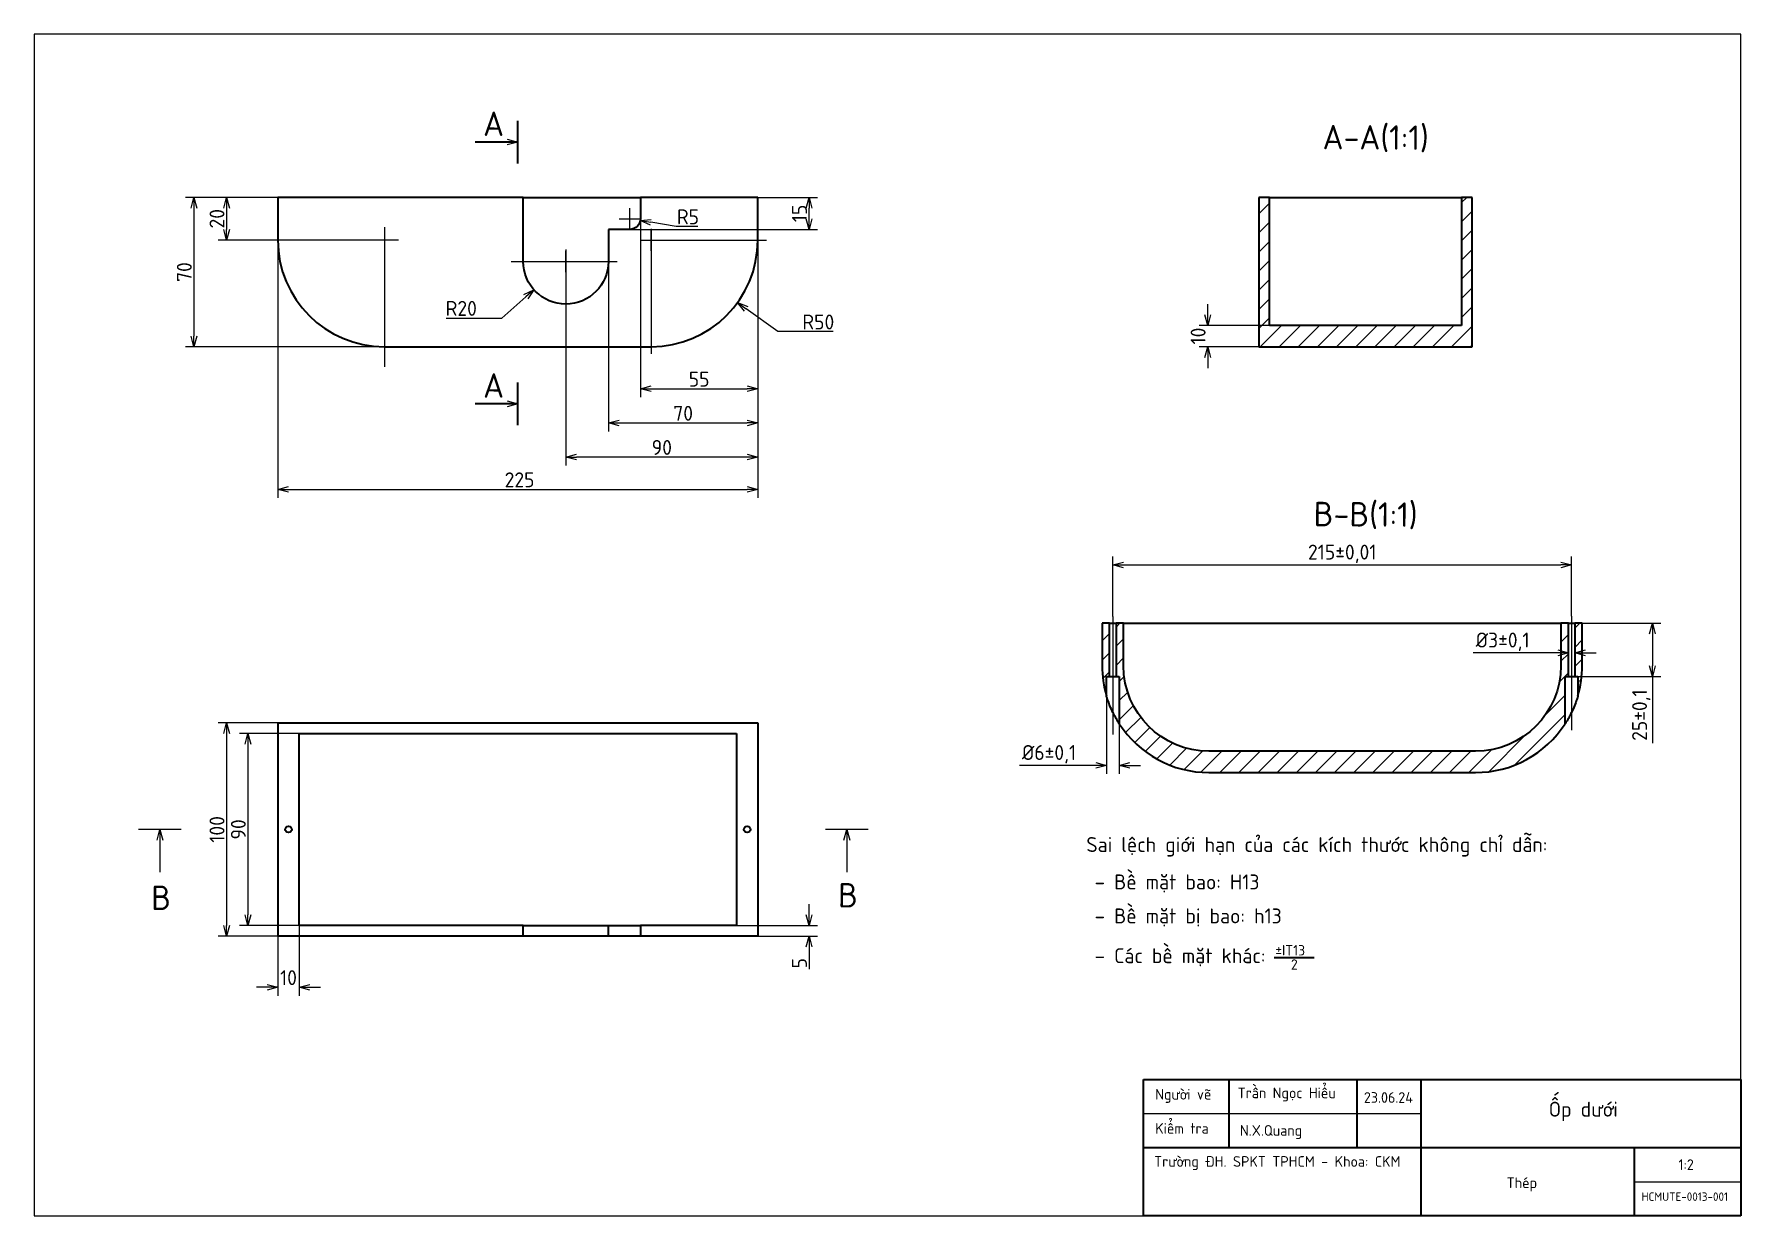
# Paper-space layout 'Sheet' of a CAD drawing. Header units: millimetres. Extents: x 10 to 410, y 10 to 287.
# The model-space entities are those that its viewports show. They can reach past a viewport. Long polylines and large blocks are cut down to what shows.
import ezdxf

# ---------------------------------------------------------------- set-up
doc = ezdxf.new("R2010")
doc.units = ezdxf.units.MM
doc.linetypes.add('Dash Dot', pattern=[7.03, 4.56, -1.14, 0.19, -1.14])
for name, color, linetype, lineweight in [('DuongTam', 7, 'Dash Dot', 13), ('NetDam', 7, 'Continuous', 35), ('Netmanh', 5, 'Continuous', 13)]:
    doc.layers.add(name, color=color, linetype=linetype, lineweight=lineweight)
doc.styles.add('Note Text (ISO)', font='tcvn+7284-2003r.ttf')
doc.dimstyles.new('Default (ISO)', dxfattribs={"dimtxt": 3.5, "dimasz": 2.5, "dimexe": 2, "dimexo": 0, "dimgap": 0.5, "dimtad": 0, "dimtih": 1, "dimtoh": 1, "dimtxsty": 'Note Text (ISO)', "dimblk": 'OPEN30', "dimblk1": 'OPEN30', "dimblk2": 'OPEN90', "dimcen": 2.5, "dimclrd": 256, "dimclre": 256, "dimclrt": 256, "dimazin": 0, "dimtfac": 1, "dimtofl": 0, "dimtmove": 0, "dimatfit": 3, "dimldrblk": 'OPEN30', "dimfxl": 1, "dimtolj": 1, "dimtzin": 0, "dimlwd": -1, "dimlwe": -1, "dimarcsym": 0})
doc.dimstyles.new('Default (ISO)$0', dxfattribs={"dimtxt": 3.5, "dimasz": 2.5, "dimexe": 2, "dimexo": 0, "dimgap": 0.5, "dimtad": 1, "dimtxsty": 'Note Text (ISO)', "dimblk": 'OPEN30', "dimblk1": 'OPEN30', "dimblk2": 'OPEN90', "dimcen": 2.5, "dimclrd": 256, "dimclre": 256, "dimclrt": 256, "dimazin": 0, "dimtfac": 1, "dimtofl": 0, "dimtmove": 0, "dimatfit": 3, "dimldrblk": 'OPEN30', "dimfxl": 1, "dimtolj": 1, "dimtzin": 0, "dimlwd": -1, "dimlwe": -1, "dimarcsym": 0})
doc.dimstyles.new('Default (ISO)$4', dxfattribs={"dimtxt": 3.5, "dimasz": 2.5, "dimexe": 2, "dimexo": 0, "dimgap": 0.5, "dimtad": 1, "dimtih": 1, "dimtoh": 1, "dimtxsty": 'Note Text (ISO)', "dimblk": 'OPEN30', "dimblk1": 'OPEN30', "dimblk2": 'OPEN90', "dimcen": 2.5, "dimclrd": 256, "dimclre": 256, "dimclrt": 256, "dimazin": 0, "dimtfac": 1, "dimtofl": 0, "dimtmove": 0, "dimatfit": 3, "dimldrblk": 'OPEN30', "dimfxl": 1, "dimtolj": 1, "dimtzin": 0, "dimlwd": -1, "dimlwe": -1, "dimarcsym": 0})

# ---------------------------------------------------------------- blocks, each defined once
blk = doc.blocks.new('_Open30')
at = {"color": 0, "linetype": 'ByBlock', "lineweight": -2}
for p, q in [((-1, 0.27), (0, 0)), ((0, 0), (-1, -0.27)), ((0, 0), (-1, 0))]:
    blk.add_line(p, q, dxfattribs=at)
blk = doc.blocks.new('*D8')
at = {"layer": 'Defpoints', "color": 0, "transparency": 16777216}
for p in [(67.11, 248.73), (179.61, 248.73), (179.61, 180.28)]:
    blk.add_point(p, dxfattribs=at)
at = {"layer": 'Netmanh', "linetype": 'Continuous', "transparency": 16777216}
for p, q in [((67.11, 248.73), (67.11, 178.28)), ((179.61, 248.73), (179.61, 178.28)), ((69.61, 180.28), (177.11, 180.28))]:
    blk.add_line(p, q, dxfattribs=at)
at = {"layer": 'Netmanh', "transparency": 16777216, "xscale": 2.5, "yscale": 2.5, "zscale": 2.5, "rotation": 180}
blk.add_blockref('_Open30', (67.11, 180.28), dxfattribs=at)
at = {"layer": 'Netmanh', "transparency": 16777216, "xscale": 2.5, "yscale": 2.5, "zscale": 2.5}
blk.add_blockref('_Open30', (179.61, 180.28), dxfattribs=at)
at = {"layer": 'Netmanh', "transparency": 16777216, "insert": (123.77, 182.53), "char_height": 3.5, "attachment_point": 5, "style": 'Note Text (ISO)'}
blk.add_mtext('\\A1;225', dxfattribs=at)
blk = doc.blocks.new('_Open90')
at = {"color": 0, "linetype": 'ByBlock', "lineweight": -2}
for p, q in [((0, 0), (-1, 0)), ((-0.5, 0.5), (0, 0)), ((0, 0), (-0.5, -0.5))]:
    blk.add_line(p, q, dxfattribs=at)
blk = doc.blocks.new('*D9')
at = {"layer": 'Defpoints', "color": 0, "transparency": 16777216}
for p in [(152.11, 248.73), (179.61, 248.73), (179.61, 203.87)]:
    blk.add_point(p, dxfattribs=at)
at = {"layer": 'Netmanh', "linetype": 'Continuous', "transparency": 16777216}
for p, q in [((152.11, 248.73), (152.11, 201.87)), ((179.61, 248.73), (179.61, 201.87)), ((154.61, 203.87), (177.11, 203.87))]:
    blk.add_line(p, q, dxfattribs=at)
at = {"layer": 'Netmanh', "transparency": 16777216, "xscale": 2.5, "yscale": 2.5, "zscale": 2.5, "rotation": 180}
blk.add_blockref('_Open30', (152.11, 203.87), dxfattribs=at)
at = {"layer": 'Netmanh', "transparency": 16777216, "xscale": 2.5, "yscale": 2.5, "zscale": 2.5}
blk.add_blockref('_Open30', (179.61, 203.87), dxfattribs=at)
at = {"layer": 'Netmanh', "transparency": 16777216, "insert": (165.86, 206.12), "char_height": 3.5, "attachment_point": 5, "style": 'Note Text (ISO)'}
blk.add_mtext('\\A1;55', dxfattribs=at)
blk = doc.blocks.new('*D10')
at = {"layer": 'Defpoints', "color": 0, "transparency": 16777216}
for p in [(179.61, 248.73), (144.61, 241.23), (179.61, 195.87)]:
    blk.add_point(p, dxfattribs=at)
at = {"layer": 'Netmanh', "linetype": 'Continuous', "transparency": 16777216}
for p, q in [((179.61, 248.73), (179.61, 193.87)), ((144.61, 241.23), (144.61, 193.87)), ((147.11, 195.87), (177.11, 195.87))]:
    blk.add_line(p, q, dxfattribs=at)
at = {"layer": 'Netmanh', "transparency": 16777216, "xscale": 2.5, "yscale": 2.5, "zscale": 2.5, "rotation": 180}
blk.add_blockref('_Open30', (144.61, 195.87), dxfattribs=at)
at = {"layer": 'Netmanh', "transparency": 16777216, "xscale": 2.5, "yscale": 2.5, "zscale": 2.5}
blk.add_blockref('_Open30', (179.61, 195.87), dxfattribs=at)
at = {"layer": 'Netmanh', "transparency": 16777216, "insert": (162.11, 198.12), "char_height": 3.5, "attachment_point": 5, "style": 'Note Text (ISO)'}
blk.add_mtext('\\A1;70', dxfattribs=at)
blk = doc.blocks.new('*D11')
at = {"layer": 'Defpoints', "color": 0, "transparency": 16777216}
for p in [(179.61, 248.73), (134.61, 233.73), (134.61, 187.87)]:
    blk.add_point(p, dxfattribs=at)
at = {"layer": 'Netmanh', "linetype": 'Continuous', "transparency": 16777216}
for p, q in [((179.61, 248.73), (179.61, 185.87)), ((134.61, 233.73), (134.61, 185.87)), ((177.11, 187.87), (137.11, 187.87))]:
    blk.add_line(p, q, dxfattribs=at)
at = {"layer": 'Netmanh', "transparency": 16777216, "xscale": 2.5, "yscale": 2.5, "zscale": 2.5, "rotation": 180}
blk.add_blockref('_Open30', (134.61, 187.87), dxfattribs=at)
at = {"layer": 'Netmanh', "transparency": 16777216, "xscale": 2.5, "yscale": 2.5, "zscale": 2.5}
blk.add_blockref('_Open30', (179.61, 187.87), dxfattribs=at)
at = {"layer": 'Netmanh', "transparency": 16777216, "insert": (157.11, 190.12), "char_height": 3.5, "attachment_point": 5, "style": 'Note Text (ISO)'}
blk.add_mtext('\\A1;90', dxfattribs=at)
blk = doc.blocks.new('*D12')
at = {"layer": 'Defpoints', "color": 0, "transparency": 16777216}
for p in [(179.61, 248.73), (191.61, 248.73), (149.61, 241.23)]:
    blk.add_point(p, dxfattribs=at)
at = {"layer": 'Netmanh', "linetype": 'Continuous', "transparency": 16777216}
for p, q in [((179.61, 248.73), (193.61, 248.73)), ((191.61, 243.73), (191.61, 246.23)), ((149.61, 241.23), (193.61, 241.23))]:
    blk.add_line(p, q, dxfattribs=at)
at = {"layer": 'Netmanh', "transparency": 16777216, "xscale": 2.5, "yscale": 2.5, "zscale": 2.5}
for p, rotation in [((191.61, 248.73), 90), ((191.61, 241.23), 270)]:
    blk.add_blockref('_Open30', p, dxfattribs=dict(at, rotation=rotation))
at = {"layer": 'Netmanh', "transparency": 16777216, "insert": (189.36, 244.98), "char_height": 3.5, "attachment_point": 5, "rotation": 90, "style": 'Note Text (ISO)'}
blk.add_mtext('\\A1;15', dxfattribs=at)
blk = doc.blocks.new('*D13')
at = {"layer": 'Defpoints', "color": 0, "transparency": 16777216}
for p in [(67.11, 248.73), (55.11, 238.73), (67.11, 238.73)]:
    blk.add_point(p, dxfattribs=at)
at = {"layer": 'Netmanh', "linetype": 'Continuous', "transparency": 16777216}
for p, q in [((67.11, 248.73), (53.11, 248.73)), ((55.11, 246.23), (55.11, 241.23)), ((67.11, 238.73), (53.11, 238.73))]:
    blk.add_line(p, q, dxfattribs=at)
at = {"layer": 'Netmanh', "transparency": 16777216, "xscale": 2.5, "yscale": 2.5, "zscale": 2.5}
for p, rotation in [((55.11, 248.73), 90), ((55.11, 238.73), 270)]:
    blk.add_blockref('_Open30', p, dxfattribs=dict(at, rotation=rotation))
at = {"layer": 'Netmanh', "transparency": 16777216, "insert": (52.86, 243.73), "char_height": 3.5, "attachment_point": 5, "rotation": 90, "style": 'Note Text (ISO)'}
blk.add_mtext('\\A1;20', dxfattribs=at)
blk = doc.blocks.new('*D14')
at = {"layer": 'Defpoints', "color": 0, "transparency": 16777216}
for p in [(67.11, 248.73), (47.45, 213.73), (92.11, 213.73)]:
    blk.add_point(p, dxfattribs=at)
at = {"layer": 'Netmanh', "linetype": 'Continuous', "transparency": 16777216}
for p, q in [((67.11, 248.73), (45.45, 248.73)), ((47.45, 246.23), (47.45, 216.23)), ((92.11, 213.73), (45.45, 213.73))]:
    blk.add_line(p, q, dxfattribs=at)
at = {"layer": 'Netmanh', "transparency": 16777216, "xscale": 2.5, "yscale": 2.5, "zscale": 2.5}
for p, rotation in [((47.45, 248.73), 90), ((47.45, 213.73), 270)]:
    blk.add_blockref('_Open30', p, dxfattribs=dict(at, rotation=rotation))
at = {"layer": 'Netmanh', "transparency": 16777216, "insert": (45.2, 231.23), "char_height": 3.5, "attachment_point": 5, "rotation": 90, "style": 'Note Text (ISO)'}
blk.add_mtext('\\A1;70', dxfattribs=at)
blk = doc.blocks.new('*D15')
at = {"layer": 'Defpoints', "color": 0, "transparency": 16777216}
for p in [(134.61, 233.73), (127.12, 227.1)]:
    blk.add_point(p, dxfattribs=at)
at = {"layer": 'Netmanh', "transparency": 16777216}
for p, q in [((134.61, 231.23), (134.61, 236.23)), ((132.11, 233.73), (137.11, 233.73))]:
    blk.add_line(p, q, dxfattribs=at)
at = {"layer": 'Netmanh', "linetype": 'Continuous', "transparency": 16777216}
for p, q in [((119.61, 220.46), (125.25, 225.45)), ((106.6, 220.46), (119.61, 220.46))]:
    blk.add_line(p, q, dxfattribs=at)
at = {"layer": 'Netmanh', "transparency": 16777216, "xscale": 2.5, "yscale": 2.5, "zscale": 2.5, "rotation": 41.51454936117801}
blk.add_blockref('_Open30', (127.12, 227.1), dxfattribs=at)
at = {"layer": 'Netmanh', "transparency": 16777216, "insert": (110.1, 222.71), "char_height": 3.5, "attachment_point": 5, "style": 'Note Text (ISO)'}
blk.add_mtext('\\A1;R20', dxfattribs=at)
blk = doc.blocks.new('*D16')
at = {"layer": 'Defpoints', "color": 0, "transparency": 16777216}
for p in [(149.61, 243.73), (152.07, 243.32)]:
    blk.add_point(p, dxfattribs=at)
at = {"layer": 'Netmanh', "transparency": 16777216}
for p, q in [((149.61, 241.23), (149.61, 246.23)), ((147.11, 243.73), (152.11, 243.73))]:
    blk.add_line(p, q, dxfattribs=at)
at = {"layer": 'Netmanh', "linetype": 'Continuous', "transparency": 16777216}
for p, q in [((160.46, 241.93), (154.54, 242.91)), ((165.51, 241.93), (160.46, 241.93))]:
    blk.add_line(p, q, dxfattribs=at)
at = {"layer": 'Netmanh', "transparency": 16777216, "xscale": 2.5, "yscale": 2.5, "zscale": 2.5, "rotation": 170.5805286544524}
blk.add_blockref('_Open30', (152.07, 243.32), dxfattribs=at)
at = {"layer": 'Netmanh', "transparency": 16777216, "insert": (163.23, 244.18), "char_height": 3.5, "attachment_point": 5, "style": 'Note Text (ISO)'}
blk.add_mtext('\\A1;R5', dxfattribs=at)
blk = doc.blocks.new('*D17')
at = {"layer": 'Defpoints', "color": 0, "transparency": 16777216}
for p in [(154.61, 238.73), (174.86, 224.08)]:
    blk.add_point(p, dxfattribs=at)
at = {"layer": 'Netmanh', "transparency": 16777216}
for p, q in [((154.61, 236.23), (154.61, 241.23)), ((152.11, 238.73), (157.11, 238.73))]:
    blk.add_line(p, q, dxfattribs=at)
at = {"layer": 'Netmanh', "linetype": 'Continuous', "transparency": 16777216}
for p, q in [((184.26, 217.28), (176.89, 222.62)), ((197.28, 217.28), (184.26, 217.28))]:
    blk.add_line(p, q, dxfattribs=at)
at = {"layer": 'Netmanh', "transparency": 16777216, "xscale": 2.5, "yscale": 2.5, "zscale": 2.5, "rotation": 144.1204281032632}
blk.add_blockref('_Open30', (174.86, 224.08), dxfattribs=at)
at = {"layer": 'Netmanh', "transparency": 16777216, "insert": (193.78, 219.53), "char_height": 3.5, "attachment_point": 5, "style": 'Note Text (ISO)'}
blk.add_mtext('\\A1;R50', dxfattribs=at)
blk = doc.blocks.new('*D18')
at = {"layer": 'Defpoints', "color": 0, "transparency": 16777216}
for p in [(299.55, 218.73), (285.05, 213.73), (297.05, 213.73)]:
    blk.add_point(p, dxfattribs=at)
at = {"layer": 'Netmanh', "linetype": 'Continuous', "transparency": 16777216}
for p, q in [((285.05, 221.23), (285.05, 223.73)), ((299.55, 218.73), (283.05, 218.73)), ((297.05, 213.73), (283.05, 213.73)), ((285.05, 211.23), (285.05, 208.73))]:
    blk.add_line(p, q, dxfattribs=at)
at = {"layer": 'Netmanh', "transparency": 16777216, "xscale": 2.5, "yscale": 2.5, "zscale": 2.5}
for p, rotation in [((285.05, 218.73), 270), ((285.05, 213.73), 90)]:
    blk.add_blockref('_Open30', p, dxfattribs=dict(at, rotation=rotation))
at = {"layer": 'Netmanh', "transparency": 16777216, "insert": (282.8, 216.23), "char_height": 3.5, "attachment_point": 5, "rotation": 90, "style": 'Note Text (ISO)'}
blk.add_mtext('\\A1;10', dxfattribs=at)
blk = doc.blocks.new('*D19')
at = {"layer": 'Defpoints', "color": 0, "transparency": 16777216}
for p in [(72.11, 123.09), (60.11, 78.09), (72.11, 78.09)]:
    blk.add_point(p, dxfattribs=at)
at = {"layer": 'Netmanh', "linetype": 'Continuous', "transparency": 16777216}
for p, q in [((72.11, 123.09), (58.11, 123.09)), ((60.11, 120.59), (60.11, 80.59)), ((72.11, 78.09), (58.11, 78.09))]:
    blk.add_line(p, q, dxfattribs=at)
at = {"layer": 'Netmanh', "transparency": 16777216, "xscale": 2.5, "yscale": 2.5, "zscale": 2.5}
for p, rotation in [((60.11, 123.09), 90), ((60.11, 78.09), 270)]:
    blk.add_blockref('_Open30', p, dxfattribs=dict(at, rotation=rotation))
at = {"layer": 'Netmanh', "transparency": 16777216, "insert": (57.86, 100.59), "char_height": 3.5, "attachment_point": 5, "rotation": 90, "style": 'Note Text (ISO)'}
blk.add_mtext('\\A1;90', dxfattribs=at)
blk = doc.blocks.new('*D20')
at = {"layer": 'Defpoints', "color": 0, "transparency": 16777216}
for p in [(67.11, 125.59), (55.11, 75.59), (67.11, 75.59)]:
    blk.add_point(p, dxfattribs=at)
at = {"layer": 'Netmanh', "linetype": 'Continuous', "transparency": 16777216}
for p, q in [((67.11, 125.59), (53.11, 125.59)), ((55.11, 123.09), (55.11, 78.09)), ((67.11, 75.59), (53.11, 75.59))]:
    blk.add_line(p, q, dxfattribs=at)
at = {"layer": 'Netmanh', "transparency": 16777216, "xscale": 2.5, "yscale": 2.5, "zscale": 2.5}
for p, rotation in [((55.11, 125.59), 90), ((55.11, 75.59), 270)]:
    blk.add_blockref('_Open30', p, dxfattribs=dict(at, rotation=rotation))
at = {"layer": 'Netmanh', "transparency": 16777216, "insert": (52.86, 100.59), "char_height": 3.5, "attachment_point": 5, "rotation": 90, "style": 'Note Text (ISO)'}
blk.add_mtext('\\A1;100', dxfattribs=at)
blk = doc.blocks.new('*D21')
at = {"layer": 'Defpoints', "color": 0, "transparency": 16777216}
for p in [(174.61, 78.09), (179.61, 75.59), (191.61, 75.59)]:
    blk.add_point(p, dxfattribs=at)
at = {"layer": 'Netmanh', "linetype": 'Continuous', "transparency": 16777216}
for p, q in [((191.61, 80.59), (191.61, 83.09)), ((174.61, 78.09), (193.61, 78.09)), ((179.61, 75.59), (193.61, 75.59)), ((191.61, 73.09), (191.61, 67.84))]:
    blk.add_line(p, q, dxfattribs=at)
at = {"layer": 'Netmanh', "transparency": 16777216, "xscale": 2.5, "yscale": 2.5, "zscale": 2.5}
for p, rotation in [((191.61, 78.09), 270), ((191.61, 75.59), 90)]:
    blk.add_blockref('_Open30', p, dxfattribs=dict(at, rotation=rotation))
at = {"layer": 'Netmanh', "transparency": 16777216, "insert": (189.36, 69.22), "char_height": 3.5, "attachment_point": 5, "rotation": 90, "style": 'Note Text (ISO)'}
blk.add_mtext('\\A1;5', dxfattribs=at)
blk = doc.blocks.new('*D22')
at = {"layer": 'Defpoints', "color": 0, "transparency": 16777216}
for p in [(72.11, 78.09), (67.11, 75.59), (72.11, 63.59)]:
    blk.add_point(p, dxfattribs=at)
at = {"layer": 'Netmanh', "linetype": 'Continuous', "transparency": 16777216}
for p, q in [((72.11, 78.09), (72.11, 61.59)), ((67.11, 75.59), (67.11, 61.59)), ((64.61, 63.59), (62.11, 63.59)), ((74.61, 63.59), (77.11, 63.59))]:
    blk.add_line(p, q, dxfattribs=at)
at = {"layer": 'Netmanh', "transparency": 16777216, "xscale": 2.5, "yscale": 2.5, "zscale": 2.5}
blk.add_blockref('_Open30', (67.11, 63.59), dxfattribs=at)
at = {"layer": 'Netmanh', "transparency": 16777216, "xscale": 2.5, "yscale": 2.5, "zscale": 2.5, "rotation": 180}
blk.add_blockref('_Open30', (72.11, 63.59), dxfattribs=at)
at = {"layer": 'Netmanh', "transparency": 16777216, "insert": (69.61, 65.84), "char_height": 3.5, "attachment_point": 5, "style": 'Note Text (ISO)'}
blk.add_mtext('\\A1;10', dxfattribs=at)
blk = doc.blocks.new('*D23')
at = {"layer": 'Defpoints', "color": 0, "transparency": 16777216}
for p in [(261.32, 131.92), (264.32, 125.35), (264.32, 115.6)]:
    blk.add_point(p, dxfattribs=at)
at = {"layer": 'Netmanh', "linetype": 'Continuous', "transparency": 16777216}
for p, q in [((261.32, 131.92), (261.32, 113.6)), ((264.32, 125.35), (264.32, 113.6)), ((258.82, 115.6), (240.97, 115.6)), ((266.82, 115.6), (269.32, 115.6))]:
    blk.add_line(p, q, dxfattribs=at)
at = {"layer": 'Netmanh', "transparency": 16777216, "xscale": 2.5, "yscale": 2.5, "zscale": 2.5}
blk.add_blockref('_Open30', (261.32, 115.6), dxfattribs=at)
at = {"layer": 'Netmanh', "transparency": 16777216, "xscale": 2.5, "yscale": 2.5, "zscale": 2.5, "rotation": 180}
blk.add_blockref('_Open30', (264.32, 115.6), dxfattribs=at)
at = {"layer": 'Netmanh', "transparency": 16777216, "insert": (247.86, 118.2), "char_height": 3.5, "attachment_point": 5, "style": 'Note Text (ISO)'}
blk.add_mtext('\\A1;%%C6±0,1', dxfattribs=at)
blk = doc.blocks.new('*D24')
at = {"layer": 'Defpoints', "color": 0, "transparency": 16777216}
for p in [(370.32, 162.58), (262.82, 150.49), (370.32, 150.58)]:
    blk.add_point(p, dxfattribs=at)
at = {"layer": 'Netmanh', "linetype": 'Continuous', "transparency": 16777216}
for p, q in [((262.82, 150.49), (262.82, 164.58)), ((370.32, 150.58), (370.32, 164.58)), ((265.32, 162.58), (367.82, 162.58))]:
    blk.add_line(p, q, dxfattribs=at)
at = {"layer": 'Netmanh', "transparency": 16777216, "xscale": 2.5, "yscale": 2.5, "zscale": 2.5, "rotation": 180}
blk.add_blockref('_Open30', (262.82, 162.58), dxfattribs=at)
at = {"layer": 'Netmanh', "transparency": 16777216, "xscale": 2.5, "yscale": 2.5, "zscale": 2.5}
blk.add_blockref('_Open30', (370.32, 162.58), dxfattribs=at)
at = {"layer": 'Netmanh', "transparency": 16777216, "insert": (316.57, 165.18), "char_height": 3.5, "attachment_point": 5, "style": 'Note Text (ISO)'}
blk.add_mtext('\\A1;215±0,01', dxfattribs=at)
blk = doc.blocks.new('*D25')
at = {"layer": 'Defpoints', "color": 0, "transparency": 16777216}
for p in [(371.07, 141.97), (369.57, 136.42), (371.07, 136.42)]:
    blk.add_point(p, dxfattribs=at)
at = {"layer": 'Netmanh', "linetype": 'Continuous', "transparency": 16777216}
for p, q in [((367.07, 141.97), (347.28, 141.97)), ((369.57, 136.42), (369.57, 143.97)), ((371.07, 136.42), (371.07, 143.97)), ((373.57, 141.97), (376.07, 141.97))]:
    blk.add_line(p, q, dxfattribs=at)
at = {"layer": 'Netmanh', "transparency": 16777216, "xscale": 2.5, "yscale": 2.5, "zscale": 2.5}
blk.add_blockref('_Open30', (369.57, 141.97), dxfattribs=at)
at = {"layer": 'Netmanh', "transparency": 16777216, "xscale": 2.5, "yscale": 2.5, "zscale": 2.5, "rotation": 180}
blk.add_blockref('_Open30', (371.07, 141.97), dxfattribs=at)
at = {"layer": 'Netmanh', "transparency": 16777216, "insert": (354.17, 144.57), "char_height": 3.5, "attachment_point": 5, "style": 'Note Text (ISO)'}
blk.add_mtext('\\A1;%%C3±0,1', dxfattribs=at)
blk = doc.blocks.new('*D26')
at = {"layer": 'Defpoints', "color": 0, "transparency": 16777216}
for p in [(371.07, 148.92), (371.07, 136.42), (389.27, 136.42)]:
    blk.add_point(p, dxfattribs=at)
at = {"layer": 'Netmanh', "linetype": 'Continuous', "transparency": 16777216}
for p, q in [((371.07, 148.92), (391.27, 148.92)), ((389.27, 146.42), (389.27, 138.92)), ((371.07, 136.42), (391.27, 136.42)), ((389.27, 136.42), (389.27, 120.84))]:
    blk.add_line(p, q, dxfattribs=at)
at = {"layer": 'Netmanh', "transparency": 16777216, "xscale": 2.5, "yscale": 2.5, "zscale": 2.5}
for p, rotation in [((389.27, 148.92), 90), ((389.27, 136.42), 270)]:
    blk.add_blockref('_Open30', p, dxfattribs=dict(at, rotation=rotation))
at = {"layer": 'Netmanh', "transparency": 16777216, "insert": (386.67, 127.38), "char_height": 3.5, "attachment_point": 5, "rotation": 90, "style": 'Note Text (ISO)'}
blk.add_mtext('\\A1;25±0,1', dxfattribs=at)

msp = doc.modelspace()

# ---------------------------------------------------------------- hatches: boundary and pattern name
at = {"layer": 'DuongTam'}
h = msp.add_hatch(dxfattribs=at)
h.set_pattern_fill('ANSI31', color=256, scale=2)
h.set_pattern_definition([(45, (0, 46.0325), (-4.49013, 4.49013), [])])
h.paths.add_polyline_path([(726.09, 475.07), (726.09, 545.07), (721.09, 545.07), (721.09, 485.07), (631.09, 485.07), (631.09, 545.07), (626.09, 545.07), (626.09, 475.07)])
h = msp.add_hatch(dxfattribs=at)
h.set_pattern_fill('ANSI31', color=256, scale=2)
h.paths.add_polyline_path([(562.63, 325.44), (562.63, 345.44), (559.13, 345.44), (559.13, 320.44), (560.63, 320.44), (560.63, 298.31, 0.254619), (602.63, 275.44), (727.63, 275.44, 0.254619), (769.63, 298.31), (769.63, 320.44), (771.13, 320.44), (771.13, 345.44), (767.63, 345.44), (767.63, 325.44, -0.414214), (727.63, 285.44), (602.63, 285.44, -0.414214)])
h.paths.add_polyline_path([(556.13, 345.44), (552.63, 345.44), (552.63, 325.44, 0.071068), (554.63, 311.44), (554.63, 320.44), (556.13, 320.44)])
h.paths.add_polyline_path([(777.63, 345.44), (774.13, 345.44), (774.13, 320.44), (775.63, 320.44), (775.63, 311.44, 0.071068), (777.63, 325.44)])

# ---------------------------------------------------------------- linework, layer by layer
at = {"layer": 'NetDam'}
for p, q in [((281.21, 545.07), (166.21, 545.07)), ((166.21, 545.07), (166.21, 525.07)), ((281.21, 545.07), (336.21, 545.07)), ((281.21, 515.07), (281.21, 545.07)), ((391.21, 545.07), (336.21, 545.07)), ((336.21, 545.07), (336.21, 535.07)), ((391.21, 525.07), (391.21, 545.07)), ((631.09, 545.07), (626.09, 545.07)), ((626.09, 545.07), (626.09, 475.07)), ((631.09, 545.07), (721.09, 545.07)), ((631.09, 485.07), (631.09, 545.07)), ((721.09, 545.07), (721.09, 485.07)), ((726.09, 545.07), (721.09, 545.07)), ((726.09, 475.07), (726.09, 545.07)), ((331.21, 530.07), (321.21, 530.07)), ((321.21, 530.07), (321.21, 515.07)), ((721.09, 485.07), (631.09, 485.07)), ((216.21, 475.07), (341.21, 475.07)), ((626.09, 475.07), (726.09, 475.07)), ((556.13, 345.44), (552.63, 345.44)), ((552.63, 345.44), (552.63, 325.44)), ((556.13, 345.44), (559.13, 345.44)), ((556.13, 320.44), (556.13, 345.44)), ((559.13, 345.44), (559.13, 320.44)), ((562.63, 345.44), (559.13, 345.44)), ((562.63, 345.44), (767.63, 345.44)), ((562.63, 325.44), (562.63, 345.44)), ((767.63, 345.44), (767.63, 325.44)), ((771.13, 345.44), (767.63, 345.44)), ((771.13, 345.44), (774.13, 345.44)), ((771.13, 320.44), (771.13, 345.44)), ((774.13, 345.44), (774.13, 320.44)), ((777.63, 345.44), (774.13, 345.44)), ((777.63, 325.44), (777.63, 345.44)), ((554.63, 320.44), (556.13, 320.44)), ((554.63, 311.44), (554.63, 320.44)), ((556.13, 320.44), (559.13, 320.44)), ((559.13, 320.44), (560.63, 320.44)), ((560.63, 320.44), (560.63, 298.31)), ((769.63, 320.44), (771.13, 320.44)), ((769.63, 298.31), (769.63, 320.44)), ((771.13, 320.44), (774.13, 320.44)), ((774.13, 320.44), (775.63, 320.44)), ((775.63, 320.44), (775.63, 311.44)), ((166.21, 298.79), (166.21, 198.79)), ((166.21, 298.79), (391.21, 298.79)), ((391.21, 298.79), (391.21, 198.79)), ((176.21, 293.79), (381.21, 293.79)), ((176.21, 203.79), (176.21, 293.79)), ((381.21, 293.79), (381.21, 203.79)), ((727.63, 285.44), (602.63, 285.44)), ((602.63, 275.44), (727.63, 275.44)), ((281.21, 203.79), (176.21, 203.79)), ((281.21, 203.79), (321.21, 203.79)), ((281.21, 198.79), (281.21, 203.79)), ((321.21, 203.79), (331.21, 203.79)), ((321.21, 198.79), (321.21, 203.79)), ((331.21, 203.79), (336.21, 203.79)), ((381.21, 203.79), (336.21, 203.79)), ((336.21, 203.79), (336.21, 198.79)), ((281.21, 198.79), (166.21, 198.79)), ((321.21, 198.79), (281.21, 198.79)), ((331.21, 198.79), (321.21, 198.79)), ((336.21, 198.79), (331.21, 198.79)), ((391.21, 198.79), (336.21, 198.79))]:
    msp.add_line(p, q, dxfattribs=at)
for centre in [(171.21, 248.79), (386.21, 248.79)]:
    msp.add_circle(centre, 1.5, dxfattribs=at)
at = {"layer": 'NetDam', "extrusion": (0, 0, -1)}
for centre, radius, start, end in [((-331.21, 535.07), 5, 180, 270), ((-301.21, 515.07), 20, 180, 0), ((-602.63, 325.44), 40, 270, 0), ((-727.63, 325.44), 40, 180, 270)]:
    msp.add_arc(centre, radius, start, end, dxfattribs=at)
at = {"layer": 'NetDam'}
for centre, start, end in [((216.21, 525.07), 180, 270), ((341.21, 525.07), 270, 0), ((602.63, 325.44), 180, 196.2602), ((727.63, 325.44), 343.7398, 0), ((602.63, 325.44), 212.85988, 270), ((727.63, 325.44), 270, 327.14012)]:
    msp.add_arc(centre, 50, start, end, dxfattribs=at)
for points, knots in [([(560.63, 298.31), (560.63, 298.31), (560.61, 298.34), (560.55, 298.44), (560.5, 298.51), (560.33, 298.78), (560.17, 299.03), (559.66, 299.87), (559.24, 300.58), (558.4, 302.1), (557.99, 302.9), (557.17, 304.61), (556.69, 305.67), (555.84, 307.78), (555.46, 308.83), (555, 310.23), (554.82, 310.79), (554.7, 311.22), (554.67, 311.3), (554.64, 311.41), (554.63, 311.44), (554.63, 311.44)], [0, 0, 0, 0, 0.054672, 0.054672, 0.109344, 0.109344, 0.218688, 0.218688, 0.466052, 0.466052, 0.713415, 0.713415, 1.033036, 1.033036, 1.352658, 1.352658, 1.51973, 1.51973, 1.558455, 1.558455, 1.597181, 1.597181, 1.597181, 1.597181]), ([(775.63, 311.44), (775.63, 311.44), (775.62, 311.41), (775.59, 311.3), (775.57, 311.22), (775.44, 310.79), (775.26, 310.23), (774.8, 308.83), (774.42, 307.78), (773.57, 305.67), (773.1, 304.61), (772.27, 302.9), (771.86, 302.1), (771.02, 300.58), (770.6, 299.87), (770.09, 299.03), (769.93, 298.78), (769.76, 298.51), (769.71, 298.44), (769.65, 298.34), (769.63, 298.31), (769.63, 298.31)], [0, 0, 0, 0, 0.038726, 0.038726, 0.077451, 0.077451, 0.244523, 0.244523, 0.564144, 0.564144, 0.883766, 0.883766, 1.131129, 1.131129, 1.378492, 1.378492, 1.487837, 1.487837, 1.542509, 1.542509, 1.597181, 1.597181, 1.597181, 1.597181])]:
    msp.add_open_spline(points, degree=3, knots=knots, dxfattribs=at)

psp = doc.layouts.new('Sheet')

# ---------------------------------------------------------------- linework, layer by layer
at = {"layer": 'NetDam'}
for p, q in [((123.3572, 256.6956), (123.3572, 266.6956)), ((123.3572, 195.3473), (123.3572, 205.3473)), ((270, 42), (410, 42)), ((270, 10), (270, 42)), ((290, 42), (290, 26)), ((320, 42), (320, 26)), ((335, 42), (335, 10)), ((410, 42), (410, 10)), ((270, 26), (410, 26)), ((385, 26), (385, 10)), ((410, 10), (270, 10))]:
    psp.add_line(p, q, dxfattribs=at)
at = {"layer": 'NetDam', "linetype": 'Continuous', "lineweight": 35}
psp.add_line((300.6113, 70.5404), (309.9646, 70.5404), dxfattribs=at)
at = {"layer": 'Netmanh'}
for p, q in [((92.1072, 241.731), (92.1072, 209.0021)), ((154.6072, 241.3524), (154.6072, 212.0759)), ((95.4187, 238.7327), (63.7726, 238.7327)), ((134.6072, 236.5296), (134.6072, 222.5313)), ((152.3907, 238.7327), (181.6046, 238.7327)), ((121.7905, 233.7327), (146.6354, 233.7327)), ((262.8176, 150.4937), (262.8176, 122.8626)), ((370.3176, 150.584), (370.3176, 123.8539)), ((44.4717, 100.5907), (34.4717, 100.5907)), ((205.4604, 100.5907), (195.4604, 100.5907)), ((270, 34), (335, 34)), ((385, 18), (410, 18))]:
    psp.add_line(p, q, dxfattribs=at)

# ---------------------------------------------------------------- texts
at = {"layer": 'NetDam', "style": 'Note Text (ISO)'}
for s, height, p in [('A', 5.7271, (115.2183, 263.1491)), ('A-A(1:1)', 5.72712, (311.9562, 260.0244)), ('A', 5.7271, (115.2183, 201.8008))]:
    psp.add_text(s, height=height, rotation=359.595322, dxfattribs=at).set_placement(p)
at = {"layer": 'NetDam', "attachment_point": 1}
for s, insert, char_height in [('{\\fTCVN 7284|b0|i0|c0|p34;Sai lệch giới hạn của các kích thước không chỉ dẫn:}', (256.6037, 98.791), 3.5), ('{\\fTCVN 7284|b0|i0|c0|p34; – Bề mặt bao: H13}', (256.4245, 90.0282), 3.5), ('{\\fTCVN 7284|b0|i0|c0|p34; – Bề mặt bị bao: h13}', (256.4245, 82.0595), 3.5), ('{\\fTCVN 7284|b0|i0|c0|p34; – Các bề mặt khác: }', (256.4245, 72.7301), 3.5), ('{\\fTCVN 7284|b0|i0|c0|p34;±IT13}', (300.8759, 73.4762), 2.45), ('{\\fTCVN 7284|b0|i0|c0|p34;2}', (304.5451, 70.1321), 2.45), ('{\\fTCVN 7284|b0|i0|c0|p34;Trần Ngọc Hiểu}', (292.0646, 40.0746), 2.5), ('{\\fTCVN 7284|b0|i0|c0|p34;Người vẽ}', (272.75, 39.75), 2.5), ('{\\fTCVN 7284|b0|i0|c0|p34;23.06.24}', (321.6512, 38.9958), 2.5), ('{\\fTCVN 7284|b0|i0|c0|p34;Ốp dưới}', (364.9804, 36.75), 3.5), ('{\\fTCVN 7284|b0|i0|c0|p34;Kiểm tra}', (272.75, 31.75), 2.5), ('{\\fTCVN 7284|b0|i0|c0|p34;N.X.Quang}', (292.6046, 31.2764), 2.5), ('{\\fTCVN 7284|b0|i0|c0|p34;Trường ĐH. SPKT TPHCM - Khoa: CKM}', (272.498, 24), 2.5), ('{\\fTCVN 7284|b0|i0|c0|p34;1:2}', (395.374, 23.25), 2.5), ('{\\fTCVN 7284|b0|i0|c0|p34;Thép}', (355.11, 19), 2.5), ('{\\fTCVN 7284|b0|i0|c0|p34;\\H0.79167x;HCMUTE-0013-001}', (386.7314, 15.4943), 2.5)]:
    psp.add_mtext(s, dxfattribs=dict(at, insert=insert, char_height=char_height))
at = {"layer": 'Netmanh', "style": 'Note Text (ISO)'}
for s, height, p in [('B-B(1:1)', 5.72712, (309.8516, 171.6618)), ('B', 5.7271, (198.3928, 82.3042)), ('B', 5.7271, (37.412, 81.714))]:
    psp.add_text(s, height=height, rotation=359.595322, dxfattribs=at).set_placement(p)

# ---------------------------------------------------------------- dimensions: what is measured, and where the dimension line sits
at = {"layer": 'Netmanh'}
for base, p1, p2, angle, override, picture, middle in [((47.4537, 213.7327), (67.1072, 248.7327), (92.1072, 213.7327), 90, {"dimgap": 0.5, "dimlfac": -2, "dimtol": 0, "dimlim": 0, "dimtp": 0.1, "dimtm": 0.1, "dimtdec": 1}, '*D14', (45.2037, 231.2327)), ((55.1072, 238.7327), (67.1072, 248.7327), (67.1072, 238.7327), 90, {"dimgap": 0.5, "dimlfac": -2, "dimtol": 0, "dimlim": 0, "dimtp": 0.1, "dimtm": 0.1, "dimtdec": 1}, '*D13', (52.8572, 243.7327)), ((134.6072, 187.8714), (179.6072, 248.7327), (134.6072, 233.7327), 0, {"dimgap": 0.5, "dimlfac": -2, "dimtol": 0, "dimlim": 0, "dimtp": 0.1, "dimtm": 0.1, "dimtdec": 1}, '*D11', (157.1072, 190.1214)), ((179.6072, 195.8714), (144.6072, 241.2327), (179.6072, 248.7327), 0, {"dimgap": 0.5, "dimlfac": -2, "dimtol": 0, "dimlim": 0, "dimtp": 0.1, "dimtm": 0.1, "dimtdec": 1}, '*D10', (162.1072, 198.1214)), ((191.6072, 248.7327), (149.6072, 241.2327), (179.6072, 248.7327), 90, {"dimgap": 0.5, "dimlfac": -2, "dimpost": '', "dimtol": 0, "dimlim": 0, "dimtp": 0.1, "dimtm": 0.1, "dimtdec": 1}, '*D12', (189.3572, 244.9827)), ((179.6072, 203.8714), (152.1072, 248.7327), (179.6072, 248.7327), 0, {"dimgap": 0.5, "dimlfac": -2, "dimpost": '', "dimtol": 0, "dimlim": 0, "dimtp": 0.1, "dimtm": 0.1, "dimtdec": 1}, '*D9', (165.8572, 206.1214)), ((285.0464, 213.7327), (299.5464, 218.7327), (297.0464, 213.7327), 90, {"dimgap": 0.5, "dimlfac": -2, "dimpost": '', "dimtol": 0, "dimlim": 0, "dimtp": 0.1, "dimtm": 0.1, "dimtdec": 1}, '*D18', (282.7964, 216.2327)), ((389.2709, 136.4186), (371.0676, 148.9186), (371.0676, 136.4186), 90, {"dimgap": 0.5, "dimlfac": -2, "dimpost": '', "dimtol": 1, "dimlim": 0, "dimtp": 0.1, "dimtm": 0.1, "dimtdec": 1}, '*D26', (386.6709, 127.3811)), ((55.1072, 75.5907), (67.1072, 125.5907), (67.1072, 75.5907), 90, {"dimgap": 0.5, "dimlfac": -2, "dimtol": 0, "dimlim": 0, "dimtp": 0.1, "dimtm": 0.1, "dimtdec": 1}, '*D20', (52.8572, 100.5907)), ((60.1072, 78.0907), (72.1072, 123.0907), (72.1072, 78.0907), 90, {"dimgap": 0.5, "dimlfac": -2, "dimtol": 0, "dimlim": 0, "dimtp": 0.1, "dimtm": 0.1, "dimtdec": 1}, '*D19', (57.8572, 100.5907)), ((191.6072, 75.5907), (174.6072, 78.0907), (179.6072, 75.5907), 90, {"dimgap": 0.5, "dimlfac": -2, "dimtol": 0, "dimlim": 0, "dimtp": 0.1, "dimtm": 0.1, "dimtdec": 1}, '*D21', (189.3572, 69.2157)), ((72.1072, 63.5907), (67.1072, 75.5907), (72.1072, 78.0907), 0, {"dimgap": 0.5, "dimlfac": -2, "dimpost": '', "dimtol": 0, "dimlim": 0, "dimtp": 0.1, "dimtm": 0.1, "dimtdec": 1}, '*D22', (69.6072, 65.8407))]:
    dim = psp.add_linear_dim(base=base, p1=p1, p2=p2, angle=angle, dimstyle='Default (ISO)$0', override=override, dxfattribs=at)
    dim.commit()
    dim.dimension.update_dxf_attribs({"geometry": picture, "text_midpoint": middle})
dim = psp.add_linear_dim(base=(179.6072, 180.2765), p1=(67.1072, 248.7327), p2=(179.6072, 248.7327), dimstyle='Default (ISO)$0', override={"dimgap": 0.5, "dimlfac": -2, "dimtol": 0, "dimlim": 0, "dimtp": 0.1, "dimtm": 0.1, "dimtdec": 1}, dxfattribs=at)
dim.commit()
dim.dimension.update_dxf_attribs({"geometry": '*D8', "text_midpoint": (123.7736, 180.2765), "dimtype": 160})
dim = psp.add_radius_dim(center=(149.6072, 243.7327), mpoint=(152.0735, 243.3236), dimstyle='Default (ISO)$4', override={"dimgap": 0.5, "dimlfac": -2, "dimtol": 0, "dimlim": 0, "dimtp": 0.1, "dimtm": 0.1, "dimtdec": 1}, dxfattribs=at)
dim.commit()
dim.dimension.update_dxf_attribs({"geometry": '*D16', "text_midpoint": (163.2338, 244.1825)})
for center, mpoint, override, picture, middle in [((154.6072, 238.7327), (174.8634, 224.0807), {"dimgap": 0.5, "dimlfac": -2, "dimtol": 0, "dimlim": 0, "dimtp": 0.1, "dimtm": 0.1, "dimtdec": 1}, '*D17', (193.776, 217.2813)), ((134.6072, 233.7327), (127.1193, 227.1046), {"dimgap": 0.5, "dimlfac": -2, "dimpost": '', "dimtol": 0, "dimlim": 0, "dimtp": 0.1, "dimtm": 0.1, "dimtdec": 1}, '*D15', (110.1005, 220.4603))]:
    dim = psp.add_radius_dim(center=center, mpoint=mpoint, dimstyle='Default (ISO)$4', override=override, dxfattribs=at)
    dim.commit()
    dim.dimension.update_dxf_attribs({"geometry": picture, "text_midpoint": middle, "dimtype": 164})
dim = psp.add_linear_dim(base=(370.3176, 162.584), p1=(262.8176, 150.4937), p2=(370.3176, 150.584), dimstyle='Default (ISO)$0', override={"dimgap": 0.5, "dimlfac": 2, "dimpost": '', "dimtol": 1, "dimlim": 0, "dimtp": 0.01, "dimtm": 0.01}, dxfattribs=at)
dim.commit()
dim.dimension.update_dxf_attribs({"geometry": '*D24', "text_midpoint": (316.5676, 165.184)})
for base, p1, p2, override, picture, middle, dimtype in [((371.0676, 141.9742), (369.5676, 136.4186), (371.0676, 136.4186), {"dimlfac": -2, "dimpost": '%%C<>', "dimtol": 1, "dimtp": 0.1, "dimtm": 0.1, "dimtdec": 1}, '*D25', (354.1724, 141.9742), 161), ((264.3176, 115.6039), (261.3176, 131.9186), (264.3176, 125.3539), {"dimgap": 0.5, "dimlfac": -2, "dimpost": '%%C<>', "dimtol": 1, "dimlim": 0, "dimtp": 0.1, "dimtm": 0.1, "dimtdec": 1}, '*D23', (247.8551, 115.6039), 160)]:
    dim = psp.add_linear_dim(base=base, p1=p1, p2=p2, angle=0, dimstyle='Default (ISO)$0', override=override, dxfattribs=at)
    dim.commit()
    dim.dimension.update_dxf_attribs({"geometry": picture, "text_midpoint": middle, "dimtype": dimtype})

# ---------------------------------------------------------------- leaders
at = {"layer": 'NetDam'}
for points in [[(123.3572, 261.6956), (113.3572, 261.6956)], [(123.3572, 200.3473), (113.3572, 200.3473)]]:
    psp.add_leader(points, dimstyle='Default (ISO)', dxfattribs=at)
at = {"layer": 'Netmanh'}
for points in [[(39.4717, 100.5907), (39.4717, 90.5907)], [(200.4604, 100.5907), (200.4604, 90.5907)]]:
    psp.add_leader(points, dimstyle='Default (ISO)', dxfattribs=at)

# ---------------------------------------------------------------- viewports
at = {"layer": 'NetDam'}
psp.add_viewport(center=(210, 148.5), size=(400, 277), view_center_point=(451.9958, 344.6038), view_height=554, dxfattribs=at)

doc.saveas('drawing.dxf')
